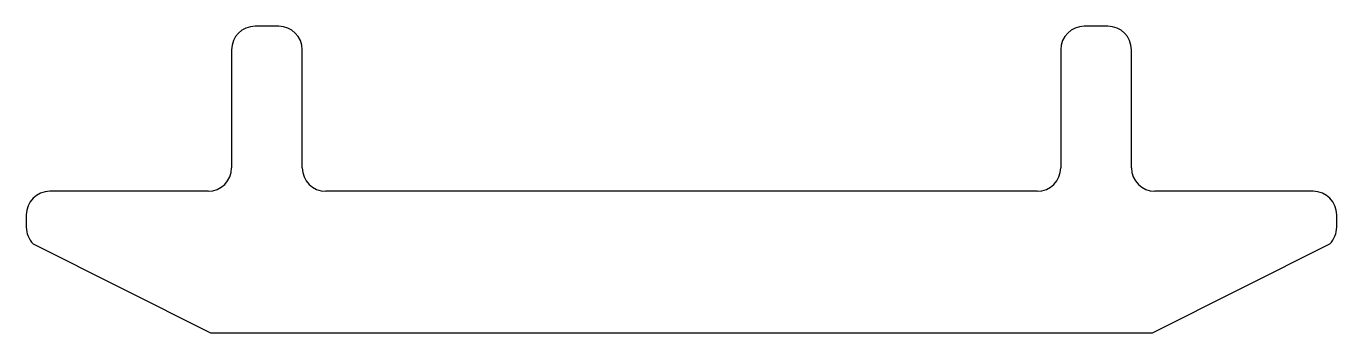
# Model space of a CAD drawing. Extents: x 668 to 695.9, y 736.1 to 742.6.
import ezdxf

# ---------------------------------------------------------------- set-up
doc = ezdxf.new("R2010")
doc.units = 0
doc.layers.add('ERCAN', color=220, linetype='CONTINUOUS')

msp = doc.modelspace()

# ---------------------------------------------------------------- linework, layer by layer
at = {"layer": 'ERCAN', "color": 0}
for p, q in [((673.397, 742.626), (672.897, 742.626)), ((691, 742.626), (690.5, 742.626)), ((672.397, 742.126), (672.397, 739.626)), ((673.897, 739.626), (673.897, 742.126)), ((690, 742.126), (690, 739.626)), ((691.5, 739.626), (691.5, 742.126)), ((671.897, 739.126), (668.538, 739.126)), ((689.5, 739.126), (674.397, 739.126)), ((695.359, 739.126), (692, 739.126)), ((668.038, 738.626), (668.038, 738.367)), ((695.859, 738.367), (695.859, 738.626)), ((668.184, 738.014), (671.948, 736.126)), ((691.948, 736.126), (695.713, 738.014)), ((671.948, 736.126), (691.948, 736.126))]:
    msp.add_line(p, q, dxfattribs=at)
for centre, start, end in [((672.897, 742.126), 90, 180), ((673.397, 742.126), 0, 90), ((690.5, 742.126), 90, 180), ((691, 742.126), 360, 90), ((671.897, 739.626), 270, 0), ((674.397, 739.626), 180, 270), ((689.5, 739.626), 270, 0), ((692, 739.626), 180, 270), ((668.538, 738.626), 90, 180), ((695.359, 738.626), 0, 90), ((668.538, 738.367), 180, 225), ((695.359, 738.367), 315, 0)]:
    msp.add_arc(centre, 0.5, start, end, dxfattribs=at)

doc.saveas('drawing.dxf')
